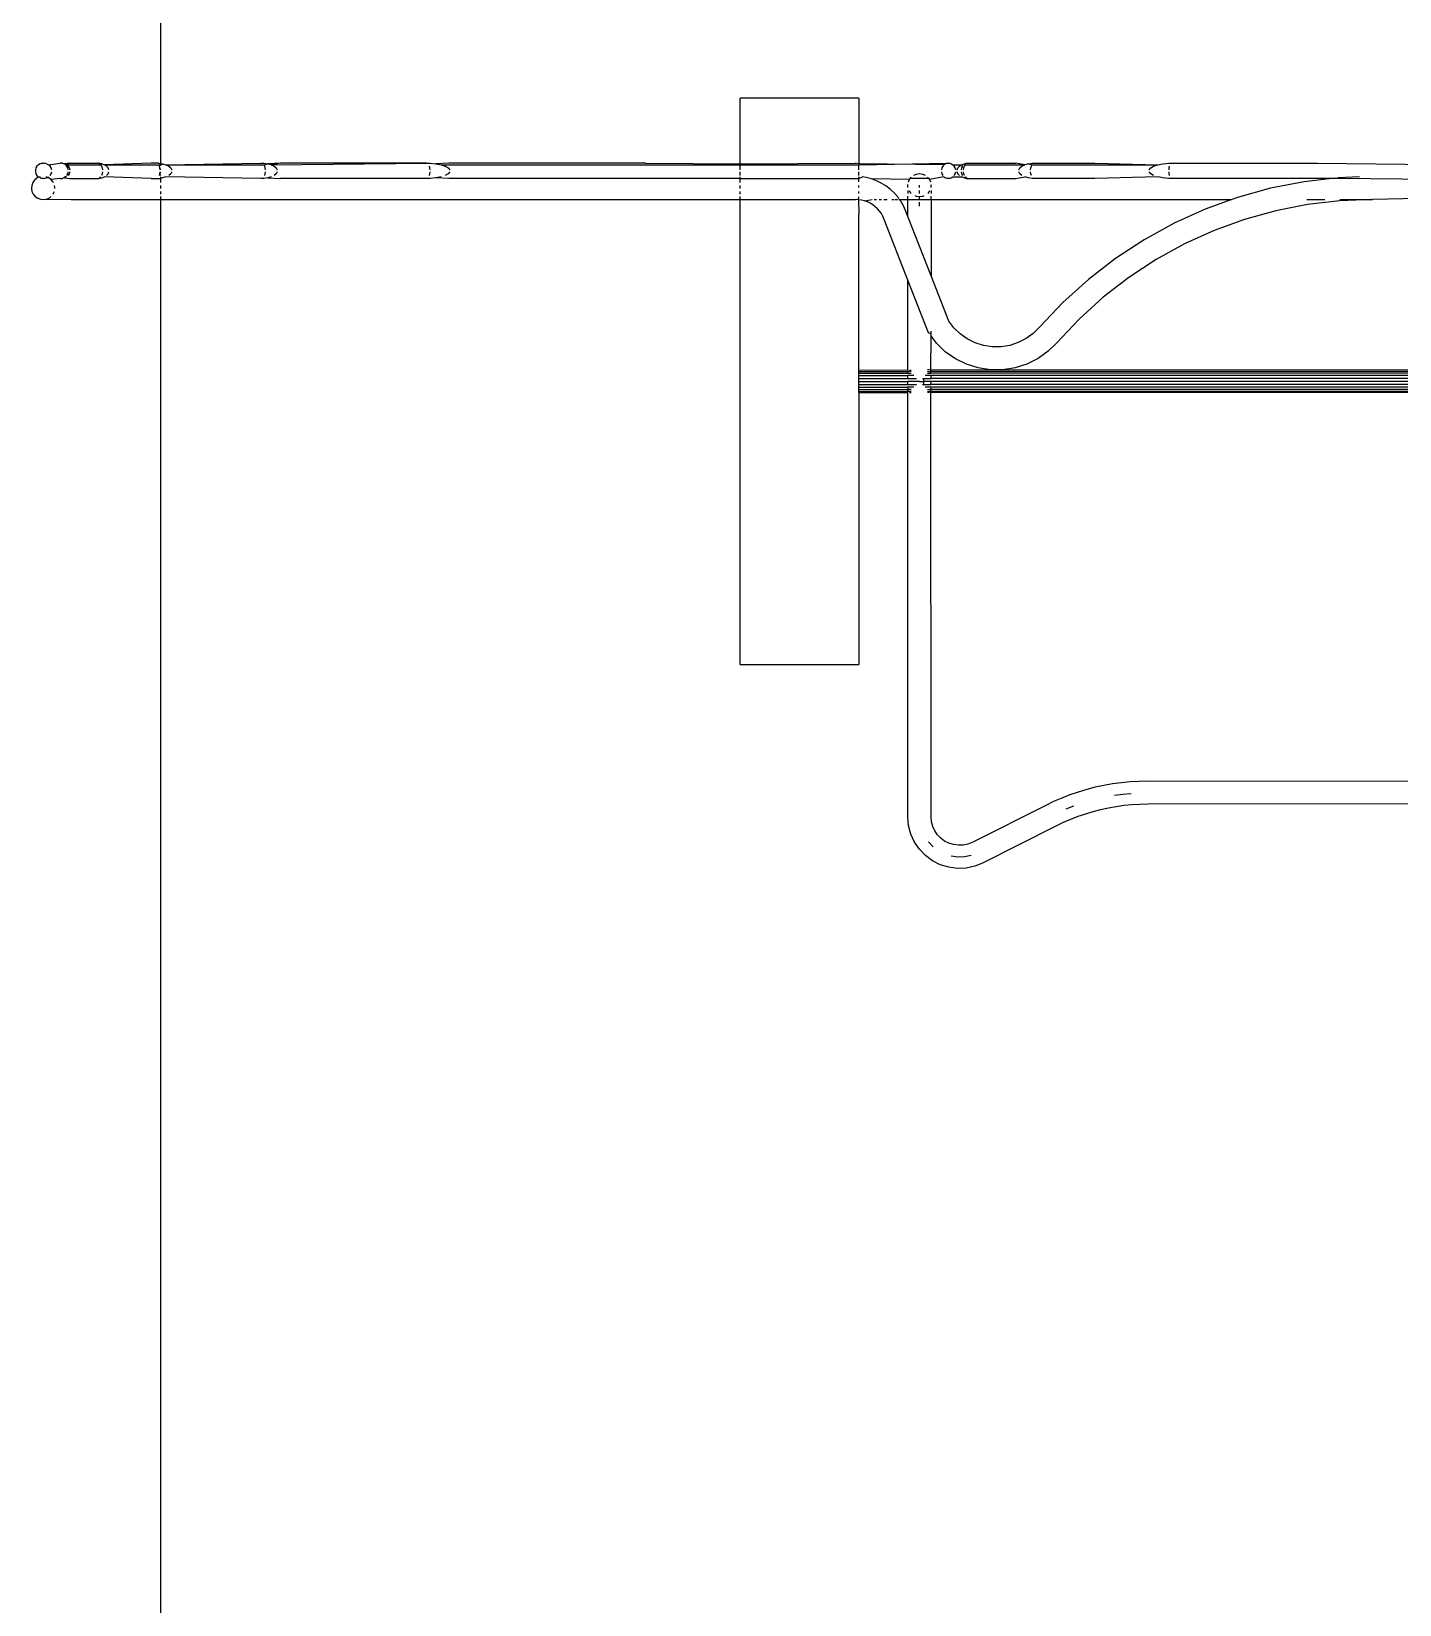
# Model space of a CAD drawing. Header units: inches. Extents: x -1841 to -80, y -100 to 1021.
# Drawn here: x -743.312 to -742.796, y 290.71 to 291.303 of the extents above; entities that cross this region are included whole.
import ezdxf

# ---------------------------------------------------------------- set-up
doc = ezdxf.new("R2010")
doc.units = ezdxf.units.IN
doc.header["$MEASUREMENT"] = 0
doc.layers.add('Edges', color=7, linetype='Continuous')

# ---------------------------------------------------------------- blocks, each defined once
blk = doc.blocks.new('Automatic Nescafe Coffee Machine fr')
at = {"layer": 'Edges'}
for p, q in [((-0.049374, -0.152218), (-0.049374, -0.065676)), ((-0.022665, -0.149714), (-0.027204, -0.149714)), ((-0.027204, -0.152218), (-0.027204, -0.149714)), ((-0.022665, -0.149714), (-0.022665, -0.152218)), ((-0.054121, -0.152311), (-0.05416, -0.152378)), ((-0.054066, -0.152257), (-0.054121, -0.152311)), ((-0.053999, -0.152218), (-0.054066, -0.152257)), ((-0.053924, -0.152198), (-0.053999, -0.152218)), ((-0.053924, -0.152198), (-0.053841, -0.152198)), ((-0.053756, -0.152218), (-0.053841, -0.152198)), ((-0.053756, -0.152218), (-0.05368, -0.152257)), ((-0.05368, -0.152257), (-0.053231, -0.152198)), ((-0.053618, -0.152311), (-0.05368, -0.152257)), ((-0.053574, -0.152378), (-0.053618, -0.152311)), ((-0.053149, -0.152198), (-0.053231, -0.152198)), ((-0.053149, -0.152198), (-0.053064, -0.152218)), ((-0.052863, -0.152198), (-0.053064, -0.152218)), ((-0.053035, -0.152257), (-0.053064, -0.152218)), ((-0.053035, -0.152257), (-0.052988, -0.152311)), ((-0.052988, -0.152257), (-0.053035, -0.152257)), ((-0.052863, -0.152198), (-0.052988, -0.152257)), ((-0.052988, -0.152257), (-0.052988, -0.152311)), ((-0.052988, -0.152257), (-0.051685, -0.152257)), ((-0.052988, -0.152311), (-0.052954, -0.152378)), ((-0.052988, -0.152311), (-0.052926, -0.152311)), ((-0.052926, -0.152311), (-0.052882, -0.152378)), ((-0.052863, -0.152198), (-0.051747, -0.152198)), ((-0.051636, -0.152218), (-0.051747, -0.152198)), ((-0.051685, -0.152257), (-0.051747, -0.152198)), ((-0.051636, -0.152218), (-0.051685, -0.152257)), ((-0.051685, -0.152257), (-0.051649, -0.152311)), ((-0.051649, -0.152311), (-0.051623, -0.152378)), ((-0.051636, -0.152218), (-0.051536, -0.152257)), ((-0.049753, -0.152198), (-0.051536, -0.152257)), ((-0.051454, -0.152311), (-0.051536, -0.152257)), ((-0.051536, -0.152257), (-0.049462, -0.152257)), ((-0.051397, -0.152378), (-0.051454, -0.152311)), ((-0.049472, -0.152198), (-0.049753, -0.152198)), ((-0.049472, -0.152198), (-0.049374, -0.152218)), ((-0.049435, -0.152311), (-0.049462, -0.152257)), ((-0.049462, -0.152257), (-0.049374, -0.152257)), ((-0.049435, -0.152311), (-0.049374, -0.152257)), ((-0.049416, -0.152378), (-0.049435, -0.152311)), ((-0.049374, -0.152218), (-0.049321, -0.152218)), ((-0.049374, -0.152257), (-0.049321, -0.152218)), ((-0.049321, -0.152218), (-0.049186, -0.152257)), ((-0.049186, -0.152257), (-0.045548, -0.152198)), ((-0.049186, -0.152257), (-0.049075, -0.152311)), ((-0.049186, -0.152257), (-0.045429, -0.152257)), ((-0.049075, -0.152311), (-0.048997, -0.152378)), ((-0.045548, -0.152198), (-0.04544, -0.152198)), ((-0.04544, -0.152198), (-0.045289, -0.152218)), ((-0.045429, -0.152257), (-0.045289, -0.152218)), ((-0.045402, -0.152311), (-0.045429, -0.152257)), ((-0.045383, -0.152378), (-0.045402, -0.152311)), ((-0.044805, -0.152198), (-0.045289, -0.152218)), ((-0.045153, -0.152257), (-0.045289, -0.152218)), ((-0.044805, -0.152198), (-0.045153, -0.152257)), ((-0.045153, -0.152257), (-0.039209, -0.152198)), ((-0.045153, -0.152257), (-0.045043, -0.152311)), ((-0.045043, -0.152311), (-0.044965, -0.152378)), ((-0.039209, -0.152198), (-0.044805, -0.152198)), ((-0.039209, -0.152198), (-0.039072, -0.152198)), ((-0.039106, -0.152311), (-0.039092, -0.152378)), ((-0.039072, -0.152198), (-0.038852, -0.152218)), ((-0.038358, -0.152198), (-0.038852, -0.152218)), ((-0.038852, -0.152218), (-0.038656, -0.152257)), ((-0.038656, -0.152257), (-0.038495, -0.152311)), ((-0.038656, -0.152257), (-0.027204, -0.152257)), ((-0.038495, -0.152311), (-0.038381, -0.152378)), ((-0.030829, -0.152198), (-0.038358, -0.152198)), ((-0.030829, -0.152198), (-0.027204, -0.152218)), ((-0.027204, -0.152218), (-0.022794, -0.152198)), ((-0.027204, -0.152452), (-0.027204, -0.152257)), ((-0.027204, -0.152257), (-0.022665, -0.152257)), ((-0.022665, -0.152218), (-0.022794, -0.152198)), ((-0.022665, -0.152257), (-0.019282, -0.152198)), ((-0.019406, -0.152257), (-0.022665, -0.152218)), ((-0.022665, -0.152452), (-0.022665, -0.152257)), ((-0.019454, -0.152311), (-0.019487, -0.152378)), ((-0.019406, -0.152257), (-0.019454, -0.152311)), ((-0.019282, -0.152198), (-0.019406, -0.152257)), ((-0.019282, -0.152198), (-0.019209, -0.152198)), ((-0.019134, -0.152218), (-0.019209, -0.152198)), ((-0.019134, -0.152218), (-0.019067, -0.152257)), ((-0.019012, -0.152311), (-0.019067, -0.152257)), ((-0.019067, -0.152257), (-0.018735, -0.152257)), ((-0.018973, -0.152378), (-0.019012, -0.152311)), ((-0.018874, -0.152378), (-0.018845, -0.152345)), ((-0.018816, -0.152311), (-0.018845, -0.152345)), ((-0.018816, -0.152311), (-0.018735, -0.152257)), ((-0.018735, -0.152257), (-0.018635, -0.152218)), ((-0.018682, -0.152311), (-0.018735, -0.152257)), ((-0.018718, -0.152378), (-0.018682, -0.152311)), ((-0.018648, -0.152378), (-0.018622, -0.152311)), ((-0.018635, -0.152218), (-0.018561, -0.152198)), ((-0.018635, -0.152218), (-0.018586, -0.152257)), ((-0.018622, -0.152311), (-0.018586, -0.152257)), ((-0.018586, -0.152257), (-0.016309, -0.152257)), ((-0.018561, -0.152198), (-0.016659, -0.152198)), ((-0.016309, -0.152257), (-0.016659, -0.152198)), ((-0.016498, -0.152378), (-0.016419, -0.152311)), ((-0.016419, -0.152311), (-0.016309, -0.152257)), ((-0.016173, -0.152218), (-0.016309, -0.152257)), ((-0.016173, -0.152218), (-0.016023, -0.152198)), ((-0.016173, -0.152218), (-0.016033, -0.152257)), ((-0.016079, -0.152378), (-0.01606, -0.152311)), ((-0.01606, -0.152311), (-0.016033, -0.152257)), ((-0.016033, -0.152257), (-0.011218, -0.152257)), ((-0.016023, -0.152198), (-0.013635, -0.152198)), ((-0.013635, -0.152198), (-0.011218, -0.152257)), ((-0.011492, -0.152378), (-0.011379, -0.152311)), ((-0.011379, -0.152311), (-0.011218, -0.152257)), ((-0.011218, -0.152257), (-0.011022, -0.152218)), ((-0.011022, -0.152218), (-0.010802, -0.152198)), ((-0.010802, -0.152198), (-0.005103, -0.152198)), ((-0.010781, -0.152378), (-0.010768, -0.152311)), ((-0.005103, -0.152198), (-0.000357, -0.152257)), ((-0.054281, -0.152943), (-0.054321, -0.153051)), ((-0.054214, -0.152848), (-0.054281, -0.152943)), ((-0.054124, -0.152774), (-0.054214, -0.152848)), ((-0.05416, -0.152378), (-0.05418, -0.152452)), ((-0.05418, -0.152452), (-0.05418, -0.152529)), ((-0.05418, -0.152529), (-0.05416, -0.152603)), ((-0.05416, -0.152603), (-0.054121, -0.15267)), ((-0.054066, -0.152724), (-0.054124, -0.152774)), ((-0.054121, -0.15267), (-0.054066, -0.152724)), ((-0.054066, -0.152724), (-0.054018, -0.152726)), ((-0.054018, -0.152726), (-0.053999, -0.152763)), ((-0.053999, -0.152763), (-0.053924, -0.152783)), ((-0.053841, -0.152783), (-0.053924, -0.152783)), ((-0.053841, -0.152783), (-0.053756, -0.152763)), ((-0.053715, -0.152742), (-0.053765, -0.152724)), ((-0.053756, -0.152763), (-0.053715, -0.152742)), ((-0.053715, -0.152742), (-0.05368, -0.152724)), ((-0.053678, -0.152756), (-0.053715, -0.152742)), ((-0.053582, -0.152822), (-0.053678, -0.152756)), ((-0.053618, -0.15267), (-0.053574, -0.152603)), ((-0.053231, -0.152783), (-0.053582, -0.152822)), ((-0.053508, -0.152911), (-0.053582, -0.152822)), ((-0.053551, -0.152452), (-0.053574, -0.152378)), ((-0.053574, -0.152603), (-0.053551, -0.152529)), ((-0.053493, -0.152943), (-0.053508, -0.152911)), ((-0.053231, -0.152783), (-0.053149, -0.152783)), ((-0.053094, -0.152763), (-0.053149, -0.152783)), ((-0.053035, -0.152724), (-0.053094, -0.152763)), ((-0.053064, -0.152763), (-0.053094, -0.152763)), ((-0.053035, -0.152724), (-0.053064, -0.152763)), ((-0.053064, -0.152763), (-0.052863, -0.152783)), ((-0.052988, -0.152724), (-0.053035, -0.152724)), ((-0.052954, -0.152603), (-0.052988, -0.15267)), ((-0.052954, -0.152378), (-0.052936, -0.152452)), ((-0.052936, -0.152529), (-0.052954, -0.152603)), ((-0.052882, -0.152603), (-0.052926, -0.15267)), ((-0.052882, -0.152378), (-0.052859, -0.152452)), ((-0.052859, -0.152529), (-0.052882, -0.152603)), ((-0.052863, -0.152783), (-0.051747, -0.152783)), ((-0.051747, -0.152783), (-0.051636, -0.152763)), ((-0.051685, -0.152724), (-0.05173, -0.152763)), ((-0.051623, -0.152603), (-0.051649, -0.15267)), ((-0.051636, -0.152763), (-0.051536, -0.152724)), ((-0.051623, -0.152378), (-0.051609, -0.152452)), ((-0.051609, -0.152529), (-0.051623, -0.152603)), ((-0.049753, -0.152783), (-0.051536, -0.152724)), ((-0.051454, -0.15267), (-0.051397, -0.152603)), ((-0.051367, -0.152452), (-0.051397, -0.152378)), ((-0.051397, -0.152603), (-0.051367, -0.152529)), ((-0.049753, -0.152783), (-0.049374, -0.152783)), ((-0.049435, -0.15267), (-0.049416, -0.152603)), ((-0.049406, -0.152452), (-0.049416, -0.152378)), ((-0.049374, -0.152452), (-0.049416, -0.152378)), ((-0.049416, -0.152603), (-0.049406, -0.152529)), ((-0.049416, -0.152603), (-0.049374, -0.152529)), ((-0.049374, -0.15267), (-0.049416, -0.152603)), ((-0.049374, -0.152783), (-0.049374, -0.152724)), ((-0.049321, -0.152763), (-0.049374, -0.152783)), ((-0.049374, -0.152943), (-0.049374, -0.152783)), ((-0.049186, -0.152724), (-0.049321, -0.152763)), ((-0.045548, -0.152783), (-0.049186, -0.152724)), ((-0.048997, -0.152603), (-0.049075, -0.15267)), ((-0.048997, -0.152378), (-0.048957, -0.152452)), ((-0.048957, -0.152529), (-0.048997, -0.152603)), ((-0.04544, -0.152783), (-0.045548, -0.152783)), ((-0.045289, -0.152763), (-0.04544, -0.152783)), ((-0.045402, -0.15267), (-0.045383, -0.152603)), ((-0.045373, -0.152452), (-0.045383, -0.152378)), ((-0.045383, -0.152603), (-0.045373, -0.152529)), ((-0.045153, -0.152724), (-0.045289, -0.152763)), ((-0.045289, -0.152763), (-0.044805, -0.152783)), ((-0.044965, -0.152603), (-0.045043, -0.15267)), ((-0.044965, -0.152378), (-0.044924, -0.152452)), ((-0.044924, -0.152529), (-0.044965, -0.152603)), ((-0.039072, -0.152783), (-0.044805, -0.152783)), ((-0.039092, -0.152603), (-0.039106, -0.15267)), ((-0.039092, -0.152378), (-0.039086, -0.152452)), ((-0.039086, -0.152529), (-0.039092, -0.152603)), ((-0.038852, -0.152763), (-0.039072, -0.152783)), ((-0.038656, -0.152724), (-0.038852, -0.152763)), ((-0.038358, -0.152783), (-0.038852, -0.152763)), ((-0.038381, -0.152603), (-0.038495, -0.15267)), ((-0.038381, -0.152378), (-0.038323, -0.152452)), ((-0.038323, -0.152529), (-0.038381, -0.152603)), ((-0.027204, -0.152783), (-0.038358, -0.152783)), ((-0.027204, -0.15267), (-0.027204, -0.152529)), ((-0.027204, -0.152783), (-0.027204, -0.152724)), ((-0.027204, -0.152943), (-0.027204, -0.152783)), ((-0.027204, -0.152783), (-0.022665, -0.152783)), ((-0.022665, -0.15267), (-0.022665, -0.152529)), ((-0.022665, -0.152783), (-0.022665, -0.152724)), ((-0.022665, -0.152783), (-0.022527, -0.152724)), ((-0.022665, -0.152911), (-0.022665, -0.152783)), ((-0.022382, -0.152746), (-0.022527, -0.152724)), ((-0.022182, -0.152797), (-0.022382, -0.152746)), ((-0.021988, -0.152868), (-0.022182, -0.152797)), ((-0.020726, -0.15282), (-0.022182, -0.152797)), ((-0.021803, -0.152957), (-0.021988, -0.152868)), ((-0.021627, -0.153065), (-0.021803, -0.152957)), ((-0.020763, -0.152911), (-0.020726, -0.15282)), ((-0.020726, -0.15282), (-0.020697, -0.152783)), ((-0.020697, -0.152783), (-0.020655, -0.152728)), ((-0.019987, -0.152783), (-0.020697, -0.152783)), ((-0.020564, -0.152658), (-0.020457, -0.152614)), ((-0.020457, -0.152614), (-0.020342, -0.152599)), ((-0.020342, -0.152599), (-0.020227, -0.152614)), ((-0.020227, -0.152614), (-0.020121, -0.152658)), ((-0.020029, -0.152728), (-0.019987, -0.152783)), ((-0.019987, -0.152783), (-0.019959, -0.15282)), ((-0.019406, -0.152724), (-0.019959, -0.15282)), ((-0.019959, -0.15282), (-0.019921, -0.152911)), ((-0.019487, -0.152378), (-0.019505, -0.152452)), ((-0.019505, -0.152529), (-0.019487, -0.152603)), ((-0.019487, -0.152603), (-0.019454, -0.15267)), ((-0.019406, -0.152724), (-0.019347, -0.152763)), ((-0.019282, -0.152783), (-0.019347, -0.152763)), ((-0.019209, -0.152783), (-0.019282, -0.152783)), ((-0.019209, -0.152783), (-0.019134, -0.152763)), ((-0.019134, -0.152763), (-0.019067, -0.152724)), ((-0.019067, -0.152724), (-0.018735, -0.152724)), ((-0.019012, -0.15267), (-0.018973, -0.152603)), ((-0.018953, -0.152452), (-0.018973, -0.152378)), ((-0.018973, -0.152603), (-0.018953, -0.152529)), ((-0.018904, -0.152452), (-0.018874, -0.152378)), ((-0.018874, -0.152603), (-0.018904, -0.152529)), ((-0.018874, -0.152603), (-0.018845, -0.152637)), ((-0.018816, -0.15267), (-0.018845, -0.152637)), ((-0.018736, -0.152452), (-0.018718, -0.152378)), ((-0.018718, -0.152603), (-0.018736, -0.152529)), ((-0.018635, -0.152763), (-0.018735, -0.152724)), ((-0.018682, -0.15267), (-0.018718, -0.152603)), ((-0.018661, -0.152452), (-0.018648, -0.152378)), ((-0.018648, -0.152603), (-0.018661, -0.152529)), ((-0.018622, -0.15267), (-0.018648, -0.152603)), ((-0.018635, -0.152763), (-0.018586, -0.152724)), ((-0.018561, -0.152783), (-0.018635, -0.152763)), ((-0.018541, -0.152763), (-0.018586, -0.152724)), ((-0.018524, -0.152783), (-0.018561, -0.152783)), ((-0.018561, -0.152783), (-0.018492, -0.152783)), ((-0.018541, -0.152763), (-0.018492, -0.152783)), ((-0.018492, -0.152783), (-0.016659, -0.152783)), ((-0.016659, -0.152783), (-0.016309, -0.152724)), ((-0.016538, -0.152452), (-0.016498, -0.152378)), ((-0.016498, -0.152603), (-0.016538, -0.152529)), ((-0.016419, -0.15267), (-0.016498, -0.152603)), ((-0.016173, -0.152763), (-0.016309, -0.152724)), ((-0.016023, -0.152783), (-0.016173, -0.152763)), ((-0.016089, -0.152452), (-0.016079, -0.152378)), ((-0.016079, -0.152603), (-0.016089, -0.152529)), ((-0.01606, -0.15267), (-0.016079, -0.152603)), ((-0.013635, -0.152783), (-0.016023, -0.152783)), ((-0.011218, -0.152724), (-0.013635, -0.152783)), ((-0.011551, -0.152452), (-0.011492, -0.152378)), ((-0.011492, -0.152603), (-0.011551, -0.152529)), ((-0.011379, -0.15267), (-0.011492, -0.152603)), ((-0.011022, -0.152763), (-0.011218, -0.152724)), ((-0.010802, -0.152783), (-0.011022, -0.152763)), ((-0.004546, -0.152783), (-0.010802, -0.152783)), ((-0.010788, -0.152452), (-0.010781, -0.152378)), ((-0.010781, -0.152603), (-0.010788, -0.152529)), ((-0.010768, -0.15267), (-0.010781, -0.152603)), ((-0.005621, -0.152908), (-0.006908, -0.15316)), ((-0.004546, -0.152783), (-0.005621, -0.152908)), ((-0.004372, -0.152783), (-0.004546, -0.152783)), ((-0.004319, -0.152756), (-0.004372, -0.152783)), ((-0.003495, -0.152724), (-0.004319, -0.152756)), ((-0.00045, -0.152822), (-0.004317, -0.152783)), ((-0.054321, -0.153051), (-0.054331, -0.153166)), ((-0.054331, -0.153166), (-0.054311, -0.15328)), ((-0.054311, -0.15328), (-0.054262, -0.153384)), ((-0.054262, -0.153384), (-0.054188, -0.153473)), ((-0.054188, -0.153473), (-0.054092, -0.153539)), ((-0.054092, -0.153539), (-0.053983, -0.153579)), ((-0.053752, -0.15357), (-0.053646, -0.153521)), ((-0.053646, -0.153521), (-0.053588, -0.153473)), ((-0.053512, -0.153384), (-0.053489, -0.153353)), ((-0.053489, -0.153353), (-0.053462, -0.15328)), ((-0.053439, -0.153129), (-0.053452, -0.153051)), ((-0.053442, -0.153166), (-0.053439, -0.153129)), ((-0.049374, -0.153166), (-0.049374, -0.153051)), ((-0.049374, -0.153384), (-0.049374, -0.15328)), ((-0.049374, -0.153589), (-0.049374, -0.153473)), ((-0.027204, -0.153166), (-0.027204, -0.153051)), ((-0.027204, -0.153384), (-0.027204, -0.15328)), ((-0.027204, -0.153589), (-0.027204, -0.153473)), ((-0.022674, -0.153596), (-0.022665, -0.153481)), ((-0.022665, -0.153129), (-0.022665, -0.153058)), ((-0.022665, -0.153353), (-0.022665, -0.153287)), ((-0.021463, -0.153189), (-0.021627, -0.153065)), ((-0.021312, -0.15333), (-0.021463, -0.153189)), ((-0.021176, -0.153484), (-0.021312, -0.15333)), ((-0.021125, -0.153589), (-0.021176, -0.153484)), ((-0.020785, -0.153041), (-0.020782, -0.153016)), ((-0.020785, -0.153129), (-0.020785, -0.153041)), ((-0.020785, -0.153244), (-0.020785, -0.153353)), ((-0.020785, -0.153589), (-0.020785, -0.153457)), ((-0.020656, -0.153353), (-0.020726, -0.153262)), ((-0.020457, -0.153468), (-0.020508, -0.153447)), ((-0.020342, -0.153483), (-0.020457, -0.153468)), ((-0.020342, -0.153068), (-0.020342, -0.153041)), ((-0.020342, -0.153129), (-0.020342, -0.153068)), ((-0.020342, -0.153277), (-0.020342, -0.153244)), ((-0.020342, -0.153353), (-0.020342, -0.153277)), ((-0.020342, -0.153575), (-0.020342, -0.153457)), ((-0.020227, -0.153468), (-0.020342, -0.153483)), ((-0.020177, -0.153447), (-0.020227, -0.153468)), ((-0.019959, -0.153262), (-0.020028, -0.153353)), ((-0.019903, -0.153016), (-0.019899, -0.153041)), ((-0.019899, -0.153129), (-0.019899, -0.153041)), ((-0.019899, -0.153244), (-0.019899, -0.153353)), ((-0.019899, -0.153589), (-0.019899, -0.153457)), ((-0.008171, -0.153511), (-0.008386, -0.153589)), ((-0.006908, -0.15316), (-0.008171, -0.153511)), ((-0.00045, -0.153539), (-0.003, -0.153589)), ((-0.053983, -0.153579), (-0.053867, -0.153589)), ((-0.053867, -0.153589), (-0.053752, -0.15357)), ((-0.053752, -0.15357), (-0.052808, -0.153589)), ((-0.052808, -0.153589), (-0.049374, -0.153589)), ((-0.049374, -0.227811), (-0.049374, -0.153589)), ((-0.049374, -0.153589), (-0.027204, -0.153589)), ((-0.027204, -0.153589), (-0.02279, -0.153589)), ((-0.027204, -0.171388), (-0.027204, -0.153589)), ((-0.022674, -0.153596), (-0.02279, -0.153589)), ((-0.022558, -0.153613), (-0.022674, -0.153596)), ((-0.022674, -0.153596), (-0.022665, -0.154136)), ((-0.022665, -0.160124), (-0.022665, -0.154136)), ((-0.022444, -0.153642), (-0.022558, -0.153613)), ((-0.022444, -0.153642), (-0.022148, -0.153589)), ((-0.022333, -0.153683), (-0.022444, -0.153642)), ((-0.022227, -0.153734), (-0.022333, -0.153683)), ((-0.022127, -0.153795), (-0.022227, -0.153734)), ((-0.022034, -0.153866), (-0.022127, -0.153795)), ((-0.022072, -0.153589), (-0.021986, -0.153589)), ((-0.021948, -0.153946), (-0.022034, -0.153866)), ((-0.02187, -0.154034), (-0.021948, -0.153946)), ((-0.021887, -0.153589), (-0.0218, -0.153589)), ((-0.021801, -0.15413), (-0.02187, -0.154034)), ((-0.021743, -0.154231), (-0.021801, -0.15413)), ((-0.021711, -0.153589), (-0.02158, -0.153589)), ((-0.021401, -0.153589), (-0.021309, -0.153589)), ((-0.021277, -0.153589), (-0.021186, -0.153589)), ((-0.021125, -0.153589), (-0.020785, -0.153589)), ((-0.021056, -0.153651), (-0.021125, -0.153589)), ((-0.020953, -0.15383), (-0.021056, -0.153651)), ((-0.020874, -0.154008), (-0.020953, -0.15383)), ((-0.020785, -0.154236), (-0.020874, -0.154008)), ((-0.020785, -0.153589), (-0.019899, -0.153589)), ((-0.020785, -0.154236), (-0.020785, -0.153589)), ((-0.020342, -0.153841), (-0.020342, -0.153687)), ((-0.019899, -0.153589), (-0.008386, -0.153589)), ((-0.019899, -0.153589), (-0.019899, -0.156508)), ((-0.009403, -0.153959), (-0.010597, -0.1545)), ((-0.008386, -0.153589), (-0.009403, -0.153959)), ((-0.006704, -0.154021), (-0.007901, -0.154353)), ((-0.005485, -0.153782), (-0.006704, -0.154021)), ((-0.005515, -0.153589), (-0.004833, -0.153589)), ((-0.00425, -0.153638), (-0.005485, -0.153782)), ((-0.004254, -0.153589), (-0.003, -0.153589)), ((-0.003, -0.153589), (-0.00425, -0.153638)), ((-0.02169, -0.154349), (-0.021743, -0.154231)), ((-0.020785, -0.156672), (-0.02169, -0.154349)), ((-0.019899, -0.156508), (-0.020785, -0.154236)), ((-0.010597, -0.1545), (-0.011745, -0.155132)), ((-0.007901, -0.154353), (-0.009068, -0.154777)), ((-0.011745, -0.155132), (-0.012841, -0.155851)), ((-0.0102, -0.15529), (-0.011288, -0.155889)), ((-0.009068, -0.154777), (-0.0102, -0.15529)), ((-0.012841, -0.155851), (-0.013877, -0.156653)), ((-0.011288, -0.155889), (-0.012326, -0.156571)), ((-0.01922, -0.158251), (-0.019899, -0.156508)), ((-0.012326, -0.156571), (-0.013308, -0.15733)), ((-0.020785, -0.160109), (-0.020785, -0.156672)), ((-0.02, -0.158686), (-0.020785, -0.156672)), ((-0.013877, -0.156653), (-0.014849, -0.157532)), ((-0.014849, -0.157532), (-0.015731, -0.158466)), ((-0.013308, -0.15733), (-0.014229, -0.158164)), ((-0.019033, -0.158497), (-0.01922, -0.158251)), ((-0.014229, -0.158164), (-0.015099, -0.159084)), ((-0.019899, -0.158737), (-0.02, -0.158686)), ((-0.019914, -0.160124), (-0.019899, -0.158802)), ((-0.019899, -0.158737), (-0.019899, -0.158626)), ((-0.019899, -0.158802), (-0.019899, -0.158737)), ((-0.019696, -0.159086), (-0.019899, -0.158802)), ((-0.01879, -0.158731), (-0.019033, -0.158497)), ((-0.018514, -0.158925), (-0.01879, -0.158731)), ((-0.018212, -0.159074), (-0.018514, -0.158925)), ((-0.016264, -0.158915), (-0.016565, -0.159067)), ((-0.01599, -0.158719), (-0.016264, -0.158915)), ((-0.015731, -0.158466), (-0.01599, -0.158719)), ((-0.019355, -0.159414), (-0.019696, -0.159086)), ((-0.018967, -0.159686), (-0.019355, -0.159414)), ((-0.01789, -0.159175), (-0.018212, -0.159074)), ((-0.017557, -0.159225), (-0.01789, -0.159175)), ((-0.017219, -0.159224), (-0.017557, -0.159225)), ((-0.016886, -0.159171), (-0.017219, -0.159224)), ((-0.016565, -0.159067), (-0.016886, -0.159171)), ((-0.015419, -0.159398), (-0.015805, -0.159673)), ((-0.015099, -0.159084), (-0.015419, -0.159398)), ((-0.022665, -0.160124), (-0.020785, -0.160109)), ((-0.022665, -0.160168), (-0.022665, -0.160124)), ((-0.022665, -0.160168), (-0.02077, -0.160168)), ((-0.022665, -0.160239), (-0.022665, -0.160168)), ((-0.02077, -0.160168), (-0.020785, -0.160109)), ((-0.020785, -0.160239), (-0.02077, -0.160168)), ((-0.020655, -0.160168), (-0.02077, -0.160168)), ((-0.020726, -0.160124), (-0.020655, -0.160124)), ((-0.019959, -0.160109), (-0.020029, -0.160109)), ((-0.020029, -0.160168), (-0.019914, -0.160168)), ((-0.017621, -0.160109), (-0.019914, -0.160124)), ((-0.019914, -0.160168), (-0.019914, -0.160124)), ((-0.000177, -0.160168), (-0.019914, -0.160168)), ((-0.019914, -0.160239), (-0.019914, -0.160168)), ((-0.018542, -0.159896), (-0.018967, -0.159686)), ((-0.01809, -0.160038), (-0.018542, -0.159896)), ((-0.017621, -0.160109), (-0.01809, -0.160038)), ((-0.017147, -0.160107), (-0.017621, -0.160109)), ((-0.016679, -0.160032), (-0.017147, -0.160107)), ((-0.000177, -0.160124), (-0.017147, -0.160107)), ((-0.016228, -0.159886), (-0.016679, -0.160032)), ((-0.015805, -0.159673), (-0.016228, -0.159886)), ((-0.022665, -0.160239), (-0.020785, -0.160239)), ((-0.022665, -0.16033), (-0.022665, -0.160239)), ((-0.022665, -0.16033), (-0.020785, -0.16033)), ((-0.022665, -0.160437), (-0.022665, -0.16033)), ((-0.022665, -0.160437), (-0.020785, -0.160437)), ((-0.022665, -0.160551), (-0.022665, -0.160437)), ((-0.022665, -0.160551), (-0.020785, -0.160551)), ((-0.022665, -0.160666), (-0.022665, -0.160551)), ((-0.022665, -0.160666), (-0.020785, -0.160666)), ((-0.022665, -0.160772), (-0.022665, -0.160666)), ((-0.022665, -0.160772), (-0.020785, -0.160772)), ((-0.022665, -0.160864), (-0.022665, -0.160772)), ((-0.020785, -0.160239), (-0.020655, -0.160239)), ((-0.020785, -0.160437), (-0.020785, -0.16033)), ((-0.020564, -0.16033), (-0.020785, -0.16033)), ((-0.020785, -0.160437), (-0.020457, -0.160437)), ((-0.020785, -0.160666), (-0.020785, -0.160551)), ((-0.020342, -0.160551), (-0.020785, -0.160551)), ((-0.020785, -0.160666), (-0.020457, -0.160666)), ((-0.02077, -0.160864), (-0.020785, -0.160772)), ((-0.020564, -0.160772), (-0.020785, -0.160772)), ((-0.020342, -0.160551), (-0.020189, -0.160551)), ((-0.020227, -0.160437), (-0.020189, -0.160437)), ((-0.020227, -0.160666), (-0.020189, -0.160666)), ((-0.020189, -0.160437), (-0.020189, -0.160551)), ((-0.020189, -0.160437), (-0.019899, -0.160437)), ((-0.020189, -0.160551), (-0.020189, -0.160666)), ((-0.019899, -0.160551), (-0.020189, -0.160551)), ((-0.020189, -0.160666), (-0.019914, -0.160666)), ((-0.019899, -0.16033), (-0.020121, -0.16033)), ((-0.019899, -0.160772), (-0.020121, -0.160772)), ((-0.020029, -0.160239), (-0.019914, -0.160239)), ((-0.000177, -0.160239), (-0.019914, -0.160239)), ((-0.019914, -0.160666), (-0.019899, -0.160551)), ((-0.000177, -0.160666), (-0.019914, -0.160666)), ((-0.019914, -0.160864), (-0.019899, -0.160772)), ((-0.019899, -0.160437), (-0.019899, -0.16033)), ((-0.000177, -0.16033), (-0.019899, -0.16033)), ((-0.000177, -0.160437), (-0.019899, -0.160437)), ((-0.000177, -0.160551), (-0.019899, -0.160551)), ((-0.000177, -0.160772), (-0.019899, -0.160772)), ((-0.022665, -0.160864), (-0.02077, -0.160864)), ((-0.022665, -0.160934), (-0.022665, -0.160864)), ((-0.022665, -0.160934), (-0.02077, -0.160934)), ((-0.022665, -0.160978), (-0.022665, -0.160934)), ((-0.022665, -0.160978), (-0.020785, -0.160993)), ((-0.022665, -0.160978), (-0.022665, -0.171388)), ((-0.020785, -0.160993), (-0.02077, -0.160934)), ((-0.020785, -0.177241), (-0.020785, -0.160993)), ((-0.02077, -0.160934), (-0.02077, -0.160864)), ((-0.020655, -0.160864), (-0.02077, -0.160864)), ((-0.020655, -0.160934), (-0.02077, -0.160934)), ((-0.020726, -0.160978), (-0.020655, -0.160978)), ((-0.020029, -0.160864), (-0.019914, -0.160864)), ((-0.020029, -0.160934), (-0.019914, -0.160934)), ((-0.019959, -0.160978), (-0.020029, -0.160978)), ((-0.000177, -0.160864), (-0.019914, -0.160864)), ((-0.019914, -0.160934), (-0.019914, -0.160864)), ((-0.000177, -0.160934), (-0.019914, -0.160934)), ((-0.019914, -0.160978), (-0.019914, -0.160934)), ((-0.000177, -0.160978), (-0.019914, -0.160978)), ((-0.019899, -0.177204), (-0.019914, -0.160978)), ((-0.027204, -0.171388), (-0.022665, -0.171388)), ((-0.014583, -0.176381), (-0.014898, -0.176503)), ((-0.014264, -0.176272), (-0.014583, -0.176381)), ((-0.01394, -0.176175), (-0.014264, -0.176272)), ((-0.013613, -0.176091), (-0.01394, -0.176175)), ((-0.013283, -0.176019), (-0.013613, -0.176091)), ((-0.012951, -0.17596), (-0.013283, -0.176019)), ((-0.012616, -0.175914), (-0.012951, -0.17596)), ((-0.012882, -0.176397), (-0.012565, -0.176354)), ((-0.01228, -0.175882), (-0.012616, -0.175914)), ((-0.012565, -0.176354), (-0.012246, -0.176323)), ((-0.011943, -0.175862), (-0.01228, -0.175882)), ((-0.01161, -0.175856), (-0.011943, -0.175862)), ((-0.000177, -0.175871), (-0.01161, -0.175856)), ((-0.015508, -0.176781), (-0.0183, -0.178187)), ((-0.015208, -0.176637), (-0.015508, -0.176781)), ((-0.014898, -0.176503), (-0.015208, -0.176637)), ((-0.01473, -0.176912), (-0.014431, -0.176797)), ((-0.013702, -0.177027), (-0.013992, -0.177114)), ((-0.013408, -0.176951), (-0.013702, -0.177027)), ((-0.013112, -0.176887), (-0.013408, -0.176951)), ((-0.012813, -0.176834), (-0.013112, -0.176887)), ((-0.012513, -0.176793), (-0.012813, -0.176834)), ((-0.012211, -0.176763), (-0.012513, -0.176793)), ((-0.011909, -0.176746), (-0.012211, -0.176763)), ((-0.011601, -0.17674), (-0.011909, -0.176746)), ((-0.000177, -0.176725), (-0.011601, -0.17674)), ((-0.020758, -0.177556), (-0.020785, -0.177241)), ((-0.020674, -0.17788), (-0.020758, -0.177556)), ((-0.019882, -0.177406), (-0.019899, -0.177204)), ((-0.019835, -0.177585), (-0.019882, -0.177406)), ((-0.019759, -0.177753), (-0.019835, -0.177585)), ((-0.015117, -0.177575), (-0.017935, -0.178993)), ((-0.01484, -0.177442), (-0.015117, -0.177575)), ((-0.014562, -0.177322), (-0.01484, -0.177442)), ((-0.014279, -0.177212), (-0.014562, -0.177322)), ((-0.013992, -0.177114), (-0.014279, -0.177212)), ((-0.020535, -0.178186), (-0.020674, -0.17788)), ((-0.020347, -0.178463), (-0.020535, -0.178186)), ((-0.020002, -0.178184), (-0.019822, -0.178372)), ((-0.019656, -0.177906), (-0.019759, -0.177753)), ((-0.019528, -0.178039), (-0.019656, -0.177906)), ((-0.019379, -0.178149), (-0.019528, -0.178039)), ((-0.019214, -0.178232), (-0.019379, -0.178149)), ((-0.019038, -0.178286), (-0.019214, -0.178232)), ((-0.0183, -0.178187), (-0.018489, -0.178262)), ((-0.020115, -0.178705), (-0.020347, -0.178463)), ((-0.019845, -0.178904), (-0.020115, -0.178705)), ((-0.019131, -0.178719), (-0.018873, -0.178752)), ((-0.018854, -0.178309), (-0.019038, -0.178286)), ((-0.018873, -0.178752), (-0.018613, -0.178741)), ((-0.01867, -0.178301), (-0.018854, -0.178309)), ((-0.018489, -0.178262), (-0.01867, -0.178301)), ((-0.018613, -0.178741), (-0.018359, -0.178687)), ((-0.019546, -0.179055), (-0.019845, -0.178904)), ((-0.019225, -0.179153), (-0.019546, -0.179055)), ((-0.018892, -0.179196), (-0.019225, -0.179153)), ((-0.018557, -0.179182), (-0.018892, -0.179196)), ((-0.018229, -0.179111), (-0.018557, -0.179182)), ((-0.017935, -0.178993), (-0.018229, -0.179111))]:
    blk.add_line(p, q, dxfattribs=at)

msp = doc.modelspace()

# ---------------------------------------------------------------- block references
at = {"color": 7, "lineweight": 25, "xscale": 9.85865479472726, "yscale": 9.85865479472726, "zscale": 9.85865479472726}
msp.add_blockref('Automatic Nescafe Coffee Machine fr', (-742.77681, 292.75418), dxfattribs=at)

doc.saveas('drawing.dxf')
